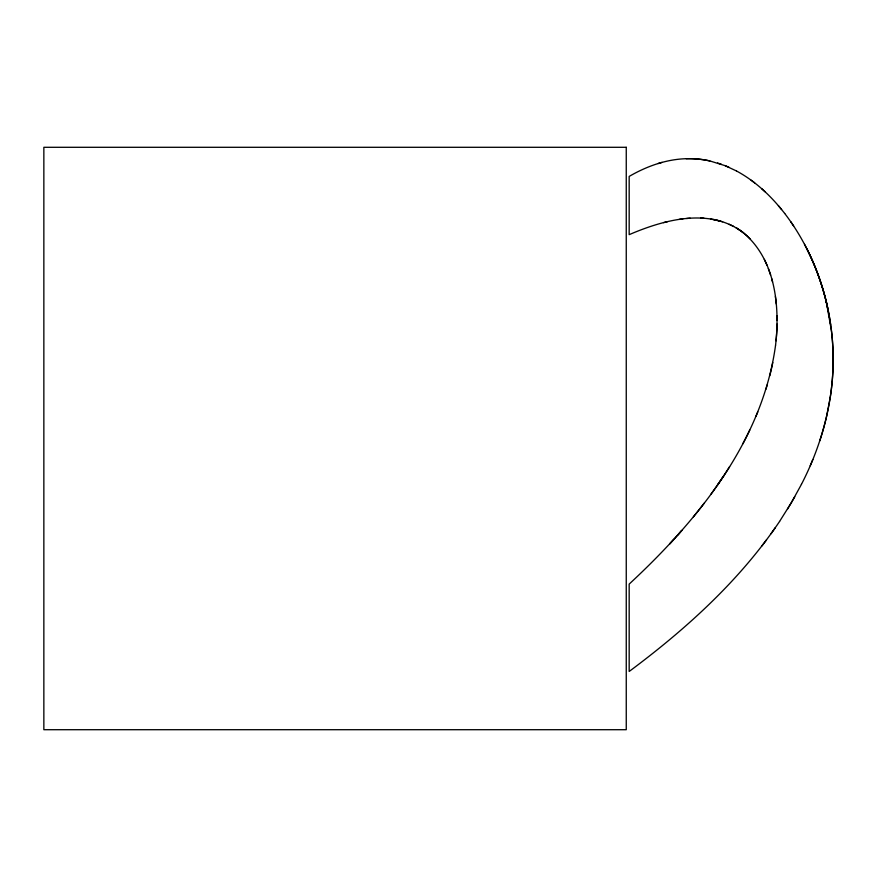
<?xml version="1.0" encoding="UTF-8"?>
<svg xmlns="http://www.w3.org/2000/svg" width="877" height="877" viewBox="0 0 877 877"><rect width="100%" height="100%" fill="white"/><g stroke="black" fill="none" stroke-linecap="round" stroke-linejoin="round"><path stroke-width="1.32" d="M775.575 345.11C780.059 306.084 775.52 259.778 743.488 232.865C710.151 207.093 664.284 219.546 629.171 234.663L629.171 176.42C646.513 166.367 666.016 159.296 686.209 158.704A95.176 95.176 0 0 1 709.822 160.93L725.191 165.698L736.483 170.971M777.044 324.052L776.934 328.195A205.777 205.777 0 0 1 776.046 340.835M775.575 345.11C762.541 441.043 697.96 520.269 629.171 584.104L629.171 671.464C686.066 629.083 739.695 580.629 779.554 521.475M801.425 484.389C822.911 442.71 835.123 395.724 832.92 348.673A237.82 237.82 0 0 0 831.462 330.837L826.32 302.006A239.366 239.366 0 0 0 821.694 285.354C813.505 259.559 801.227 234.959 784.707 213.473M830.234 397.445L826.682 416.005A275.323 275.323 0 0 1 819.732 440.868M765.939 389.235L767.298 384.74M755.908 416.432L757.794 411.883M810.227 465.742L812.836 459.526M801.425 484.389L791.197 502.97L779.554 521.475M794.77 496.777L787.48 509.142M723.7 475.849L717.507 484.981M771.015 533.764L775.356 527.625M761.85 546.009L766.509 539.892M677.921 534.871L681.9 530.355A608.386 608.386 0 0 1 669.732 543.872L673.865 539.377M658.002 163.56L662.069 162.377M663.538 222.648L667.54 221.662M679.171 219.403L682.92 218.888M686.592 218.483L690.21 218.198M700.646 218.033L703.99 218.209M710.48 218.921L722.615 221.738M713.615 219.447L719.688 220.861M717.55 162.99L721.387 164.262M725.202 165.698L728.984 167.299M729.171 224.249L733.632 226.398M736.472 170.96C755.535 181.243 771.53 196.448 784.718 213.484M751.096 180.18L754.68 182.876M761.707 188.708L765.15 191.833M750.098 238.862L747.971 236.757A67.814 67.814 0 0 0 741.131 231.09L736.198 227.845A65.337 65.337 0 0 1 743.488 232.865M778.403 205.722L781.593 209.537M790.747 221.706L793.652 226.003M804.505 244.288L807.004 249.112A241.011 241.011 0 0 1 813.922 264.152A247.413 247.413 0 0 1 827.603 307.663A252.642 252.642 0 0 1 830.694 324.961M764.316 259.34L767.079 265.38M768.34 268.537L770.609 275.093M771.617 278.48L772.538 281.934M826.32 302.006L827.614 307.663A247.139 247.139 0 0 1 830.223 397.489M775.389 296.437L776.309 304.078M711.017 494.091A470.598 470.598 0 0 0 720.642 480.421A428.217 428.217 0 0 0 729.554 466.717M686.209 158.704A95.275 95.275 0 0 1 709.822 160.93M827.603 307.663A247.095 247.095 0 0 0 813.922 264.152A240.802 240.802 0 0 0 807.004 249.112M772.79 362.497A250.033 250.033 0 0 1 769.765 375.794M704.198 503.19A525.718 525.718 0 0 1 693.4 516.794M749.725 430.125A351.425 351.425 0 0 1 742.786 443.85M626.255 147.292L43.85 147.292L43.85 729.708L626.255 729.708L626.255 147.292M777.077 319.973L777.011 315.928L777.077 319.962"/></g></svg>
